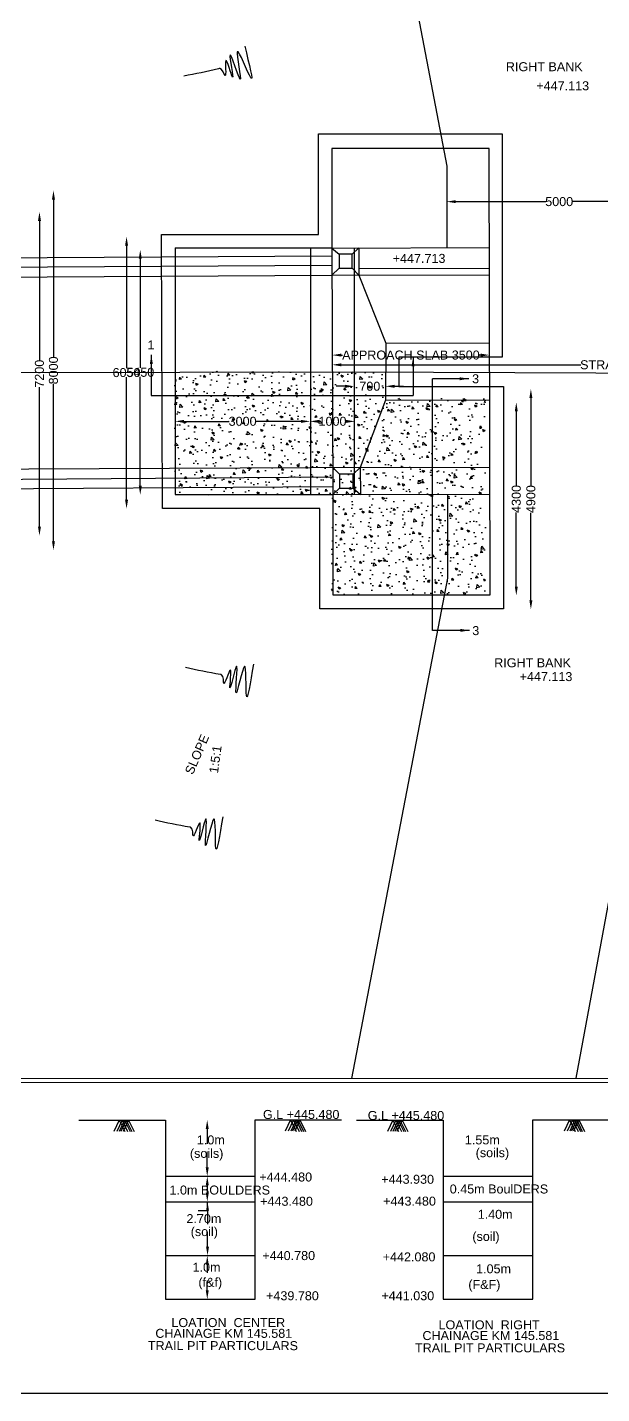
# Model space of a CAD drawing. Header units: inches. Extents: x -141464 to -54156, y -199535 to -140130.
# Drawn here: x -97969 to -85198, y -199535 to -169141 of the extents above; entities that cross this region are included whole.
import ezdxf

# ---------------------------------------------------------------- set-up
doc = ezdxf.new("R2010")
doc.units = ezdxf.units.IN
doc.header["$MEASUREMENT"] = 0
doc.styles.get("Standard").update_dxf_attribs({"font": 'arial.ttf'})
doc.dimstyles.new('ST100', dxfattribs={"dimtxt": 200, "dimasz": 200, "dimexe": 0, "dimexo": 300, "dimgap": 0.09, "dimtad": 0, "dimtih": 1, "dimtoh": 1, "dimdec": 0, "dimzin": 0, "dimdsep": 46, "dimtxsty": 'Standard', "dimcen": 0, "dimse1": 1, "dimse2": 1, "dimadec": 0, "dimazin": 0, "dimtfac": 1, "dimtdec": 0, "dimtofl": 0, "dimtmove": 0, "dimatfit": 3, "dimfxl": 2000, "dimtolj": 1, "dimtzin": 0, "dimarcsym": 0})

# ---------------------------------------------------------------- blocks, each defined once
blk = doc.blocks.new('*D64')
at = {"color": 0, "lineweight": -2, "transparency": 16777216}
for p, q in [((-97700, -173446), (-97700, -176549)), ((-97700, -180246), (-97700, -177144))]:
    blk.add_line(p, q, dxfattribs=at)
at = {"color": 0, "transparency": 16777216}
for points in [[(-97733, -173446), (-97666, -173446), (-97700, -173246)], [(-97733, -180246), (-97666, -180246), (-97700, -180446)]]:
    blk.add_solid(points, dxfattribs=at)
at = {"layer": 'Defpoints', "color": 0, "transparency": 16777216}
for p in [(-97700, -173246), (-97682, -173246), (-97682, -180446)]:
    blk.add_point(p, dxfattribs=at)
at = {"color": 0, "transparency": 16777216, "insert": (-97700, -176846), "char_height": 200, "attachment_point": 5, "rotation": 90}
blk.add_mtext('\\A1;7200', dxfattribs=at)
blk = doc.blocks.new('*D65')
at = {"color": 0, "lineweight": -2, "transparency": 16777216}
for p, q in [((-97388, -172972), (-97388, -176473)), ((-97388, -180572), (-97388, -177071))]:
    blk.add_line(p, q, dxfattribs=at)
at = {"color": 0, "transparency": 16777216}
for points in [[(-97421, -172972), (-97355, -172972), (-97388, -172772)], [(-97421, -180572), (-97355, -180572), (-97388, -180772)]]:
    blk.add_solid(points, dxfattribs=at)
at = {"layer": 'Defpoints', "color": 0, "transparency": 16777216}
for p in [(-97418, -172772), (-97418, -180772), (-97388, -180772)]:
    blk.add_point(p, dxfattribs=at)
at = {"color": 0, "transparency": 16777216, "insert": (-97388, -176772), "char_height": 200, "attachment_point": 5, "rotation": 90}
blk.add_mtext('\\A1;8000', dxfattribs=at)
blk = doc.blocks.new('*D68')
at = {"color": 0, "lineweight": -2, "transparency": 16777216}
for p, q in [((-95763, -173997), (-95763, -176720)), ((-95763, -179647), (-95763, -176924))]:
    blk.add_line(p, q, dxfattribs=at)
at = {"color": 0, "transparency": 16777216}
for points in [[(-95796, -173997), (-95730, -173997), (-95763, -173797)], [(-95796, -179647), (-95730, -179647), (-95763, -179847)]]:
    blk.add_solid(points, dxfattribs=at)
at = {"layer": 'Defpoints', "color": 0, "transparency": 16777216}
for p in [(-95763, -173797), (-95747, -173797), (-95747, -179847)]:
    blk.add_point(p, dxfattribs=at)
at = {"color": 0, "transparency": 16777216, "insert": (-95763, -176822), "char_height": 200, "attachment_point": 5}
blk.add_mtext('\\A1;6050', dxfattribs=at)
blk = doc.blocks.new('*D69')
at = {"color": 0, "lineweight": -2, "transparency": 16777216}
for p, q in [((-95458, -174290), (-95458, -176713)), ((-95458, -179340), (-95458, -176918))]:
    blk.add_line(p, q, dxfattribs=at)
at = {"color": 0, "transparency": 16777216}
for points in [[(-95491, -174290), (-95424, -174290), (-95458, -174090)], [(-95491, -179340), (-95424, -179340), (-95458, -179540)]]:
    blk.add_solid(points, dxfattribs=at)
at = {"layer": 'Defpoints', "color": 0, "transparency": 16777216}
for p in [(-95458, -174090), (-95447, -174090), (-95447, -179540)]:
    blk.add_point(p, dxfattribs=at)
at = {"color": 0, "transparency": 16777216, "insert": (-95458, -176816), "char_height": 200, "attachment_point": 5}
blk.add_mtext('\\A1;5450', dxfattribs=at)
blk = doc.blocks.new('*D70')
at = {"color": 0, "lineweight": -2, "transparency": 16777216}
for p, q in [((-94483, -177906), (-93481, -177906)), ((-91883, -177906), (-92884, -177906))]:
    blk.add_line(p, q, dxfattribs=at)
at = {"color": 0, "transparency": 16777216}
for points in [[(-94483, -177873), (-94483, -177940), (-94683, -177906)], [(-91883, -177873), (-91883, -177940), (-91683, -177906)]]:
    blk.add_solid(points, dxfattribs=at)
at = {"layer": 'Defpoints', "color": 0, "transparency": 16777216}
for p in [(-94683, -177946), (-91683, -177906), (-91683, -177946)]:
    blk.add_point(p, dxfattribs=at)
at = {"color": 0, "transparency": 16777216, "insert": (-93183, -177906), "char_height": 200, "attachment_point": 5}
blk.add_mtext('\\A1;3000', dxfattribs=at)
blk = doc.blocks.new('*D71')
at = {"color": 0, "lineweight": -2, "transparency": 16777216}
for p, q in [((-91483, -177906), (-91472, -177906)), ((-90883, -177906), (-90894, -177906))]:
    blk.add_line(p, q, dxfattribs=at)
at = {"color": 0, "transparency": 16777216}
for points in [[(-91483, -177873), (-91483, -177940), (-91683, -177906)], [(-90883, -177873), (-90883, -177940), (-90683, -177906)]]:
    blk.add_solid(points, dxfattribs=at)
at = {"layer": 'Defpoints', "color": 0, "transparency": 16777216}
for p in [(-91683, -177906), (-90683, -177906), (-90683, -177906)]:
    blk.add_point(p, dxfattribs=at)
at = {"color": 0, "transparency": 16777216, "insert": (-91183, -177906), "char_height": 200, "attachment_point": 5}
blk.add_mtext('\\A1;1000', dxfattribs=at)
blk = doc.blocks.new('*D72')
at = {"color": 0, "lineweight": -2, "transparency": 16777216}
for p, q in [((-90903, -177126), (-91103, -177126)), ((-89803, -177126), (-89603, -177126))]:
    blk.add_line(p, q, dxfattribs=at)
at = {"color": 0, "transparency": 16777216}
for points in [[(-90903, -177093), (-90903, -177160), (-90703, -177126)], [(-89803, -177093), (-89803, -177160), (-90003, -177126)]]:
    blk.add_solid(points, dxfattribs=at)
at = {"layer": 'Defpoints', "color": 0, "transparency": 16777216}
for p in [(-90703, -177117), (-90003, -177117), (-90003, -177126)]:
    blk.add_point(p, dxfattribs=at)
at = {"color": 0, "transparency": 16777216, "insert": (-90353, -177126), "char_height": 200, "attachment_point": 5}
blk.add_mtext('\\A1;700', dxfattribs=at)
blk = doc.blocks.new('*D73')
at = {"color": 0, "lineweight": -2, "transparency": 16777216}
for p, q in [((-87096, -177682), (-87096, -179330)), ((-87096, -181582), (-87096, -179934))]:
    blk.add_line(p, q, dxfattribs=at)
at = {"color": 0, "transparency": 16777216}
for points in [[(-87129, -177682), (-87063, -177682), (-87096, -177482)], [(-87129, -181582), (-87063, -181582), (-87096, -181782)]]:
    blk.add_solid(points, dxfattribs=at)
at = {"layer": 'Defpoints', "color": 0, "transparency": 16777216}
for p in [(-87112, -177482), (-87096, -177482), (-87112, -181782)]:
    blk.add_point(p, dxfattribs=at)
at = {"color": 0, "transparency": 16777216, "insert": (-87096, -179632), "char_height": 200, "attachment_point": 5, "rotation": 90}
blk.add_mtext('\\A1;4300', dxfattribs=at)
blk = doc.blocks.new('*D74')
at = {"color": 0, "lineweight": -2, "transparency": 16777216}
for p, q in [((-86772, -177386), (-86772, -179333)), ((-86772, -181886), (-86772, -179938))]:
    blk.add_line(p, q, dxfattribs=at)
at = {"color": 0, "transparency": 16777216}
for points in [[(-86805, -177386), (-86738, -177386), (-86772, -177186)], [(-86805, -181886), (-86738, -181886), (-86772, -182086)]]:
    blk.add_solid(points, dxfattribs=at)
at = {"layer": 'Defpoints', "color": 0, "transparency": 16777216}
for p in [(-86772, -177186), (-86769, -177186), (-86769, -182086)]:
    blk.add_point(p, dxfattribs=at)
at = {"color": 0, "transparency": 16777216, "insert": (-86772, -179636), "char_height": 200, "attachment_point": 5, "rotation": 90}
blk.add_mtext('\\A1;4900', dxfattribs=at)
blk = doc.blocks.new('*D75')
at = {"color": 0, "lineweight": -2, "transparency": 16777216}
for p, q in [((-88442, -173019), (-86440, -173019)), ((-83842, -173019), (-85843, -173019))]:
    blk.add_line(p, q, dxfattribs=at)
at = {"color": 0, "transparency": 16777216}
for points in [[(-88442, -172986), (-88442, -173052), (-88642, -173019)], [(-83842, -172986), (-83842, -173052), (-83642, -173019)]]:
    blk.add_solid(points, dxfattribs=at)
at = {"layer": 'Defpoints', "color": 0, "transparency": 16777216}
for p in [(-88642, -172983), (-83642, -172983), (-83642, -173019)]:
    blk.add_point(p, dxfattribs=at)
at = {"color": 0, "transparency": 16777216, "insert": (-86142, -173019), "char_height": 200, "attachment_point": 5}
blk.add_mtext('\\A1;5000', dxfattribs=at)
blk = doc.blocks.new('*D76')
at = {"color": 0, "lineweight": -2, "transparency": 16777216}
for p, q in [((-90989, -176432), (-90962, -176432)), ((-87890, -176432), (-87916, -176432))]:
    blk.add_line(p, q, dxfattribs=at)
at = {"color": 0, "transparency": 16777216}
for points in [[(-90989, -176399), (-90989, -176465), (-91189, -176432)], [(-87890, -176399), (-87890, -176465), (-87690, -176432)]]:
    blk.add_solid(points, dxfattribs=at)
at = {"layer": 'Defpoints', "color": 0, "transparency": 16777216}
for p in [(-91189, -176444), (-87690, -176432), (-87690, -176435)]:
    blk.add_point(p, dxfattribs=at)
at = {"color": 0, "transparency": 16777216, "insert": (-89439, -176432), "char_height": 200, "attachment_point": 5}
blk.add_mtext('\\A1;APPROACH SLAB 3500', dxfattribs=at)
blk = doc.blocks.new('*D77')
at = {"color": 0, "lineweight": -2, "transparency": 16777216}
for p, q in [((-90988, -176648), (-85664, -176648)), ((-76454, -176648), (-81777, -176648))]:
    blk.add_line(p, q, dxfattribs=at)
at = {"color": 0, "transparency": 16777216}
for points in [[(-90988, -176615), (-90988, -176682), (-91188, -176648)], [(-76454, -176615), (-76454, -176682), (-76254, -176648)]]:
    blk.add_solid(points, dxfattribs=at)
at = {"layer": 'Defpoints', "color": 0, "transparency": 16777216}
for p in [(-91188, -176621), (-76254, -176621), (-76254, -176648)]:
    blk.add_point(p, dxfattribs=at)
at = {"color": 0, "transparency": 16777216, "insert": (-83721, -176648), "char_height": 200, "attachment_point": 5}
blk.add_mtext('\\A1;STRAIGHT APPROACH 15000', dxfattribs=at)
blk = doc.blocks.new('*D91')
at = {"color": 0, "lineweight": -2, "transparency": 16777216}
for p, q in [((-93969, -193648), (-93969, -193974)), ((-93969, -194499), (-93969, -194174))]:
    blk.add_line(p, q, dxfattribs=at)
at = {"color": 0, "transparency": 16777216}
for points in [[(-94002, -193648), (-93936, -193648), (-93969, -193448)], [(-94002, -194499), (-93936, -194499), (-93969, -194699)]]:
    blk.add_solid(points, dxfattribs=at)
at = {"layer": 'Defpoints', "color": 0, "transparency": 16777216}
for p in [(-93976, -193448), (-93969, -193448), (-93976, -194699)]:
    blk.add_point(p, dxfattribs=at)
at = {"color": 0, "transparency": 16777216, "insert": (-93969, -194074), "char_height": 200, "attachment_point": 5}
blk.add_mtext('\\A1;.', dxfattribs=at)
blk = doc.blocks.new('*D92')
at = {"color": 0, "lineweight": -2, "transparency": 16777216}
for p, q in [((-93968, -194899), (-93968, -195066)), ((-93968, -195266), (-93968, -195466)), ((-93968, -195466), (-94168, -195466))]:
    blk.add_line(p, q, dxfattribs=at)
at = {"color": 0, "transparency": 16777216}
for points in [[(-94001, -194899), (-93935, -194899), (-93968, -194699)], [(-94001, -195066), (-93935, -195066), (-93968, -195266)]]:
    blk.add_solid(points, dxfattribs=at)
at = {"layer": 'Defpoints', "color": 0, "transparency": 16777216}
for p in [(-93976, -194699), (-93976, -195266), (-93968, -195266)]:
    blk.add_point(p, dxfattribs=at)
at = {"color": 0, "transparency": 16777216, "insert": (-94182, -195466), "char_height": 200, "attachment_point": 5}
blk.add_mtext('\\A1;.', dxfattribs=at)
blk = doc.blocks.new('*D93')
at = {"color": 0, "lineweight": -2, "transparency": 16777216}
for p, q in [((-93962, -195466), (-93962, -195764)), ((-93962, -196262), (-93962, -195964))]:
    blk.add_line(p, q, dxfattribs=at)
at = {"color": 0, "transparency": 16777216}
for points in [[(-93995, -195466), (-93929, -195466), (-93962, -195266)], [(-93995, -196262), (-93929, -196262), (-93962, -196462)]]:
    blk.add_solid(points, dxfattribs=at)
at = {"layer": 'Defpoints', "color": 0, "transparency": 16777216}
for p in [(-93968, -195266), (-93968, -196462), (-93962, -196462)]:
    blk.add_point(p, dxfattribs=at)
at = {"color": 0, "transparency": 16777216, "insert": (-93962, -195864), "char_height": 200, "attachment_point": 5}
blk.add_mtext('\\A1;.', dxfattribs=at)
blk = doc.blocks.new('*D94')
at = {"color": 0, "lineweight": -2, "transparency": 16777216}
for p, q in [((-93968, -196662), (-93968, -196848)), ((-93968, -197234), (-93968, -197048))]:
    blk.add_line(p, q, dxfattribs=at)
at = {"color": 0, "transparency": 16777216}
for points in [[(-94001, -196662), (-93935, -196662), (-93968, -196462)], [(-94001, -197234), (-93935, -197234), (-93968, -197434)]]:
    blk.add_solid(points, dxfattribs=at)
at = {"layer": 'Defpoints', "color": 0, "transparency": 16777216}
for p in [(-93962, -196462), (-93968, -197434), (-93962, -197434)]:
    blk.add_point(p, dxfattribs=at)
at = {"color": 0, "transparency": 16777216, "insert": (-93968, -196948), "char_height": 200, "attachment_point": 5}
blk.add_mtext('\\A1;.', dxfattribs=at)

msp = doc.modelspace()

# ---------------------------------------------------------------- hatches: boundary and pattern name
h = msp.add_hatch()
h.set_pattern_fill('AR-CONC', color=256, scale=75, style=0)
h.set_pattern_definition([(130, (-209020, 62.5), (-537.9451, -47.0641), [56.25, -618.75]), (185, (-209020, 62.5), (104.0635, 564.1441), [45, -495]), (79.5486, (-209064.83, 58.6), (-433.882, 517.0797), [47.8051, -525.8566]), (133.8158, (-209020, 212.5), (-800.4308, -124.1393), [84.375, -928.125]), (83.3644, (-209086.7, 202.16), (-700.997, 730.5884), [71.7077, -788.7848]), (188.8158, (-209020, 212.5), (-700.9965, 730.589), [67.5, -742.5]), (159, (-209095, 175), (-447.6803, -301.9642), [56.25, -618.75]), (214, (-209095, 175), (-182.4865, 543.8625), [45, -495]), (108.5486, (-209132.3, 149.84), (-630.167, 241.8979), [47.8051, -525.8566]), (142.5, (-209020, 62.5), (-9.11989, 249.67039), [0, -489, 0, -502.5, 0, -496.875]), (172.5, (-209020, 62.5), (-197.30215, 295.8088), [0, -286.5, 0, -477.75, 0, -189.375]), (212.5, (-208852.75, 62.5), (-400.36683, -16.91615), [0, -187.5, 0, -585, 0, -776.25]), (222.5, (-208777.75, 62.5), (-437.3896, 75.07874), [0, -243.75, 0, -388.5, 0, -551.25])])
h.paths.add_polyline_path([(-90010.9, -177398.8), (-87781.3, -177398.8), (-87781.3, -178919.4), (-90618.1, -178922.3)])
h.paths.add_polyline_path([(-90717.7, -176804.7), (-90010.9, -176807.5), (-90010.9, -177398.8), (-90618.1, -178922.3), (-90719.7, -178922.3)])
h.paths.add_polyline_path([(-91218, -176802.8), (-90717.7, -176804.7), (-90719.7, -178922.3), (-91228.5, -178922.3)])
h.paths.add_polyline_path([(-91711, -176800.9), (-91218, -176802.8), (-91228.5, -178922.3), (-91711.5, -178924.1)])
h.paths.add_polyline_path([(-94694.5, -176789.2), (-91711, -176800.9), (-91711.5, -178924.1), (-94694.5, -178934.9)])
h.paths.add_polyline_path([(-94694.5, -178934.9), (-91711.5, -178924.1), (-91711.5, -179141.6), (-94694.5, -179156.7)])
h.paths.add_polyline_path([(-94694.5, -179156.7), (-91711.5, -179141.6), (-91711.6, -179340.4), (-94694.5, -179357.8)])
h.paths.add_polyline_path([(-94694.5, -179357.8), (-91711.6, -179340.4), (-91711.6, -179522.9), (-94694.5, -179551.9)])
h.paths.add_polyline_path([(-91711.6, -179340.4), (-91221.2, -179337.6), (-91218.1, -179518.1), (-91711.6, -179522.9)])
h.paths.add_polyline_path([(-91711.5, -179141.6), (-91224.7, -179139.2), (-91221.2, -179337.6), (-91711.6, -179340.4)])
h.paths.add_polyline_path([(-91711.5, -178924.1), (-91228.5, -178922.3), (-91224.7, -179139.2), (-91711.5, -179141.6)])
h.paths.add_polyline_path([(-91228.5, -178922.3), (-91062.4, -179072.9), (-91062.4, -179376.3), (-91204.6, -179517.9), (-91218.1, -179517.9)])
h.paths.add_polyline_path([(-91062.4, -179376.3), (-90757.4, -179376.3), (-90720.2, -179414.3), (-90720.3, -179518.5), (-91204.6, -179517.9)])
h.paths.add_polyline_path([(-91062.4, -179072.9), (-90757.4, -179072.9), (-90757.4, -179376.3), (-91062.4, -179376.3)])
h.paths.add_polyline_path([(-91228.5, -178922.3), (-90719.7, -178922.3), (-90719.9, -179032.3), (-90757.4, -179072.9), (-91062.4, -179072.9)])
h.paths.add_polyline_path([(-90719.7, -178922.3), (-90618.1, -178922.3), (-90719.9, -179032.3)])
h.paths.add_polyline_path([(-90719.9, -179032.3), (-90618.1, -178922.3), (-90618.1, -179518.6), (-90720.2, -179414.3)])
h.paths.add_polyline_path([(-90757.4, -179072.9), (-90719.9, -179032.3), (-90720.2, -179414.3), (-90757.4, -179376.3)])
h.paths.add_polyline_path([(-90720.2, -179414.3), (-90618.1, -179518.6), (-90720.3, -179518.5)])
h.paths.add_polyline_path([(-90618.1, -178922.3), (-87781.3, -178919.4), (-87781.3, -179521.3), (-90618.1, -179518.6)])
h.paths.add_polyline_path([(-88672.4, -179520.5), (-87781.3, -179521.3), (-87781.3, -181754), (-88752.7, -181754), (-88687.6, -181431)])
h.paths.add_polyline_path([(-91204.6, -179517.9), (-90720.3, -179518.5), (-88672.4, -179520.5), (-88687.6, -181431), (-88752.7, -181754), (-91204.6, -181754)])
h.paths.add_polyline_path([(-89954, -176942.4), (-90493.6, -176942.4), (-90493.6, -177246.6), (-89954, -177246.6)], flags=9)

# ---------------------------------------------------------------- linework, layer by layer
at = {"const_width": 15}
msp.add_lwpolyline([(-141456, -140137.1), (-54163.8, -140137.1), (-54163.8, -199527.1), (-141456, -199527.1)], close=True, dxfattribs=at)
for points in [[(-141456, -140137.1), (-54163.8, -140137.1), (-54163.8, -199527.1), (-141456, -199527.1)], [(-90745.3, -174188.4), (-91036.3, -174188.4), (-91036.3, -174500.7), (-90745.3, -174500.7)], [(-90726, -179078.1), (-91024.3, -179078.1), (-91024.3, -179391.1), (-90726, -179391.1)]]:
    msp.add_lwpolyline(points, close=True)
for points in [[(-91415.6, -155877.4), (-91427.3, -157637.6), (-88641.5, -172228.4), (-88641.5, -174050.5)], [(-94986.7, -173747.7), (-91490.9, -173747.7), (-91490.9, -171511.1), (-87409.2, -171511.1), (-87409.2, -176478.7), (-89708.6, -176478.7), (-89708.6, -177132.9), (-87381.4, -177132.9), (-87381.4, -182079.3), (-91468.4, -182079.3), (-91468.4, -179841.8), (-94966.8, -179841.8), (-94986.7, -173747.7)], [(-94682.8, -174047.2), (-94682.8, -179533.8), (-91175.7, -179533.8), (-91175.7, -181768.5), (-87677.2, -181768.5), (-87700.5, -171834.2), (-91198.6, -171834.2), (-91198.6, -174050), (-94682.8, -174050)], [(-91668.5, -179533.8), (-91668.5, -174050)], [(-91198.6, -174050), (-87695.3, -174041.8)], [(-91198.6, -174050), (-91175.7, -179533.8)], [(-91198.6, -174050), (-91036.3, -174188.4)], [(-90595.6, -174048.6), (-90745.3, -174188.4)], [(-90595.6, -174048.6), (-90594.2, -174654.7), (-90000.1, -176163.9), (-90004.2, -177432.6), (-90565.4, -178930.8), (-90726, -179078.1)], [(-90702.7, -174048.9), (-90702.7, -179542.1)], [(-100060.6, -174275.2), (-91199.9, -174223.2)], [(-100056.4, -174480.7), (-91195.1, -174429.7)], [(-100063.2, -174707.2), (-91195.8, -174656.1)], [(-91036.3, -174500.7), (-91195.8, -174656.1)], [(-91195.8, -174656.1), (-87693.9, -174647.9)], [(-90745.3, -174500.7), (-90594.2, -174654.7)], [(-90594.5, -174503.2), (-87694.2, -174496.5)], [(-90000.1, -176163.9), (-87690.3, -176158.5)], [(-137897.7, -176943.7), (-113794.4, -176849.7), (-90739.2, -176804.9), (-72705.6, -176875.1)], [(-90004.2, -177432.6), (-87687.4, -177427.2)], [(-117791.5, -178984.8), (-108907.2, -179017.1), (-91671.7, -178933.4), (-87683.9, -178924.1)], [(-91024.3, -179078.1), (-91178.2, -178932.3)], [(-90565.4, -178930.8), (-90564, -179532.3)], [(-91177.3, -179150), (-100055.3, -179217.7), (-108903, -179246.6), (-117795.3, -179201.7)], [(-90726, -179391.1), (-90726, -179078.1)], [(-117798.8, -179400.1), (-108915.9, -179451.7), (-100052.8, -179415.7), (-91176.4, -179354)], [(-91024.3, -179391.1), (-91175.7, -179533.8)], [(-91175.7, -179533.8), (-87682.5, -179525.6)], [(-88626.7, -179525.2), (-88626.7, -181394.8), (-90761.2, -192521.2)], [(-90726, -179391.1), (-90564, -179532.3)], [(-129304.1, -192593.6), (-104282, -192515.8), (-104141.1, -192826.2), (-103900.9, -192179.8), (-103769.6, -192525.4), (-82201.5, -192518.4)], [(-129304.1, -192677.2), (-104282, -192599.5), (-104141.1, -192909.9), (-103900.9, -192263.5), (-103769.6, -192609.1), (-82201.5, -192602.1)], [(-96826, -193450.5), (-94900.5, -193450.5), (-94900.5, -197434.5), (-92905.5, -197434.5), (-92905.5, -193444.5), (-90986.5, -193444.5)], [(-95929, -193450.5), (-96045.8, -193701.2)], [(-95863.2, -193450.5), (-95980.1, -193701.2)], [(-95929, -193450.5), (-95804.8, -193705.4)], [(-95808.1, -193450.5), (-95924.9, -193701.2)], [(-95769.7, -193450.5), (-95886.5, -193701.2)], [(-95863.2, -193450.5), (-95739, -193705.4)], [(-95721.1, -193450.5), (-95837.9, -193701.2)], [(-95808.1, -193450.5), (-95683.8, -193705.4)], [(-95769.7, -193450.5), (-95645.4, -193705.4)], [(-95721.1, -193450.5), (-95596.8, -193705.4)], [(-92115.4, -193444.5), (-92232.2, -193695.2)], [(-92049.6, -193444.5), (-92166.4, -193695.2)], [(-92115.4, -193444.5), (-91991.1, -193699.4)], [(-91994.4, -193444.5), (-92111.3, -193695.2)], [(-91956, -193444.5), (-92072.8, -193695.2)], [(-92049.6, -193444.5), (-91925.3, -193699.4)], [(-91907.5, -193444.5), (-92024.3, -193695.2)], [(-91994.4, -193444.5), (-91870.2, -193699.4)], [(-91956, -193444.5), (-91831.8, -193699.4)], [(-91907.5, -193444.5), (-91783.2, -193699.4)], [(-90646, -193450.5), (-88720.5, -193450.5), (-88720.5, -197434.5), (-86725.5, -197434.5), (-86725.5, -193444.5), (-84806.5, -193444.5)], [(-89842.3, -193450.5), (-89959.1, -193701.2)], [(-89776.5, -193450.5), (-89893.3, -193701.2)], [(-89842.3, -193450.5), (-89718, -193705.4)], [(-89721.3, -193450.5), (-89838.2, -193701.2)], [(-89682.9, -193450.5), (-89799.7, -193701.2)], [(-89776.5, -193450.5), (-89652.2, -193705.4)], [(-89634.4, -193450.5), (-89751.2, -193701.2)], [(-89721.3, -193450.5), (-89597.1, -193705.4)], [(-89682.9, -193450.5), (-89558.7, -193705.4)], [(-89634.4, -193450.5), (-89510.1, -193705.4)], [(-85911.8, -193444.5), (-86028.6, -193695.2)], [(-85846, -193444.5), (-85962.8, -193695.2)], [(-85911.8, -193444.5), (-85787.5, -193699.4)], [(-85790.8, -193444.5), (-85907.7, -193695.2)], [(-85752.4, -193444.5), (-85869.3, -193695.2)], [(-85846, -193444.5), (-85721.7, -193699.4)], [(-85703.9, -193444.5), (-85820.7, -193695.2)], [(-85790.8, -193444.5), (-85666.6, -193699.4)], [(-85752.4, -193444.5), (-85628.2, -193699.4)], [(-85703.9, -193444.5), (-85579.6, -193699.4)], [(-94900.5, -194699), (-92905.5, -194699)], [(-88720.5, -194699), (-86725.5, -194699)], [(-94900.5, -195266), (-92905.5, -195266)], [(-88720.5, -195266), (-86725.5, -195266)], [(-94900.5, -196462), (-92905.5, -196462)], [(-88720.5, -196462), (-86725.5, -196462)]]:
    msp.add_lwpolyline(points)
msp.add_lwpolyline([(-73630.5, -179024.8), (-83166.7, -178964, 0.4363214), (-83627.3, -179454.2), (-83620.5, -180905.1), (-85769.8, -192519.6)], format="xyb")
for points in [[(-93136.1, -169558.3), (-93001.6, -170262.4), (-93300, -169682.5), (-93234.1, -170297.9), (-93462.4, -169749.9), (-93407.9, -170247.8), (-93554.6, -169882.5), (-93571.9, -170212.4), (-93691.1, -170057.6), (-93717.9, -170061.9), (-94489.2, -170226.1)], [(-92942.5, -183306), (-93098.2, -184005.8), (-93142.2, -183355.2), (-93325.7, -183946.3), (-93318.1, -183352.7), (-93465.4, -183831.4), (-93455.2, -183437.8), (-93601.9, -183733.8), (-93649.9, -183544.5), (-93676.3, -183537.8), (-94449.5, -183382.8)], [(-93623.3, -186701.6), (-93779, -187401.4), (-93823, -186750.7), (-94006.5, -187341.8), (-93998.9, -186748.2), (-94146.2, -187226.9), (-94136, -186833.3), (-94282.7, -187129.3), (-94330.7, -186940), (-94357.1, -186933.3), (-95130.3, -186778.3)]]:
    msp.add_spline(points, degree=3)

# ---------------------------------------------------------------- texts
for s, p in [('  RIGHT BANK', (-87483.1, -170116.8)), ('        +447.113', (-87270.6, -170541.3)), ('+447.713', (-89844.5, -174381)), ('1', (-95297, -176307)), ('3', (-88079, -177058.5)), ('3', (-88074.5, -182661)), ('  RIGHT BANK', (-87743.2, -183376.4)), ('+447.113', (-87022.2, -183683.4)), ('     G.L +445.480', (-93118.1, -193423.4)), ('     G.L +445.480', (-90788, -193446.3)), ('             1.0m', (-95208.4, -193989.4)), ('       1.55m', (-88783.1, -193989.4)), ('           (soils)', (-95208.4, -194289.3)), (' (soils)', (-88077.3, -194274.1)), ('        +444.480', (-93430.4, -194815)), ('       +443.930', (-90641.7, -194865.2)), ('     1.0m BOULDERS', (-95196.4, -195105.1)), ('       0.45m BoulDERS', (-89119.4, -195081.1)), ('         +443.480', (-93490.4, -195354.9)), ('     +443.480', (-90445.1, -195351.5)), ('        2.70m', (-95052.3, -195740.9)), ('             1.40m', (-88963.2, -195645)), ('          (soil)', (-95112.3, -196028.8)), ('           (soil)', (-88927.2, -196136.8)), ('             1.0m', (-95304.5, -196820.6)), ('        +440.780', (-93363.9, -196562.7)), ('      +442.080', (-90532.6, -196591.7)), ('                 (f&f)', (-95484.6, -197156.5)), ('             1.05m', (-88999.3, -196856.6)), ('         +439.780', (-93358.9, -197456.4)), ('      +441.030', (-90560.3, -197455.9)), ('          (F&F)', (-88939.2, -197204.5)), (' LOATION  CENTER ', (-94843.2, -198053.1)), (' CHAINAGE KM 145.581', (-95200.4, -198292.4)), (' CHAINAGE KM 145.581', (-89260.3, -198342)), (' LOATION  RIGHT ', (-88903.2, -198102.7)), (' TRAIL PIT PARTICULARS', (-95365.9, -198566.5)), (' TRAIL PIT PARTICULARS', (-89425.8, -198616.1))]:
    msp.add_text(s, height=200).set_placement(p)
for s, rotation, p in [(' SLOPE', 66.54802, (-94322, -185851.3)), (' 1:5:1', 82.22632, (-93741.5, -185820.8))]:
    msp.add_text(s, height=200, rotation=rotation).set_placement(p)

# ---------------------------------------------------------------- dimensions: what is measured, and where the dimension line sits
for base, p1, p2, picture, middle in [((-97388, -180772), (-97417.5, -172772), (-97417.5, -180772), '*D65', (-97388, -176772)), ((-97699.5, -173246.5), (-97682.5, -180446.5), (-97682.5, -173246.5), '*D64', (-97699.5, -176846.5)), ((-86771.5, -177185.5), (-86769, -182085.5), (-86769, -177185.5), '*D74', (-86771.5, -179635.5)), ((-87096, -177482), (-87111.5, -181782), (-87111.5, -177482), '*D73', (-87096, -179632))]:
    dim = msp.add_linear_dim(base=base, p1=p1, p2=p2, angle=90, dimstyle='ST100', override={"dimtih": 0})
    dim.commit()
    dim.dimension.update_dxf_attribs({"geometry": picture, "text_midpoint": middle})
for base, p1, p2, picture, middle in [((-83641.5, -173019), (-88641.5, -172983), (-83641.5, -172983), '*D75', (-86141.5, -173019)), ((-90002.7, -177126.5), (-90702.7, -177117), (-90002.7, -177117), '*D72', (-90352.7, -177126.5)), ((-91682.8, -177906.5), (-94682.8, -177946), (-91682.8, -177946), '*D70', (-93182.8, -177906.5)), ((-90682.8, -177906.5), (-91682.8, -177906.5), (-90682.8, -177906.5), '*D71', (-91182.8, -177906.5))]:
    dim = msp.add_linear_dim(base=base, p1=p1, p2=p2, dimstyle='ST100')
    dim.commit()
    dim.dimension.update_dxf_attribs({"geometry": picture, "text_midpoint": middle})
for base, p1, p2, picture, middle in [((-95763, -173797), (-95747, -179847), (-95747, -173797), '*D68', (-95763, -176822)), ((-95457.5, -174090.5), (-95447, -179540.5), (-95447, -174090.5), '*D69', (-95457.5, -176815.5))]:
    dim = msp.add_linear_dim(base=base, p1=p1, p2=p2, angle=90, dimstyle='ST100')
    dim.commit()
    dim.dimension.update_dxf_attribs({"geometry": picture, "text_midpoint": middle})
for base, p1, p2, text, picture, middle in [((-87689.7, -176432), (-91188.6, -176443.6), (-87689.7, -176435.4), 'APPROACH SLAB 3500', '*D76', (-89439.1, -176432)), ((-76254, -176648.5), (-91187.8, -176621.3), (-76254, -176621.3), 'STRAIGHT APPROACH 15000', '*D77', (-83720.9, -176648.5))]:
    dim = msp.add_linear_dim(base=base, p1=p1, p2=p2, text=text, dimstyle='ST100')
    dim.commit()
    dim.dimension.update_dxf_attribs({"geometry": picture, "text_midpoint": middle})
for base, p1, p2, picture, middle in [((-93969, -193448.5), (-93976, -194699), (-93976, -193448.5), '*D91', (-93969, -194073.8)), ((-93968, -195266), (-93976, -194699), (-93976, -195266), '*D92', (-94182.1, -195466)), ((-93962, -196462), (-93968, -195266), (-93968, -196462), '*D93', (-93962, -195864)), ((-93968, -197434.5), (-93962, -196462), (-93962, -197434.5), '*D94', (-93968, -196948.2))]:
    dim = msp.add_linear_dim(base=base, p1=p1, p2=p2, angle=90, text='.', dimstyle='ST100')
    dim.commit()
    dim.dimension.update_dxf_attribs({"geometry": picture, "text_midpoint": middle})

# ---------------------------------------------------------------- leaders
for points in [[(-95212, -176427), (-95212, -177333.5), (-89392, -177333.5)], [(-89392, -176478.7), (-89392, -177333.5)], [(-88153.5, -176957.5), (-88959, -176961)], [(-88140, -182555.5), (-88959, -182555.5), (-88959, -176961)]]:
    msp.add_leader(points, dimstyle='ST100', override={"dimgap": 0.09, "dimtad": 0})

doc.saveas('drawing.dxf')
